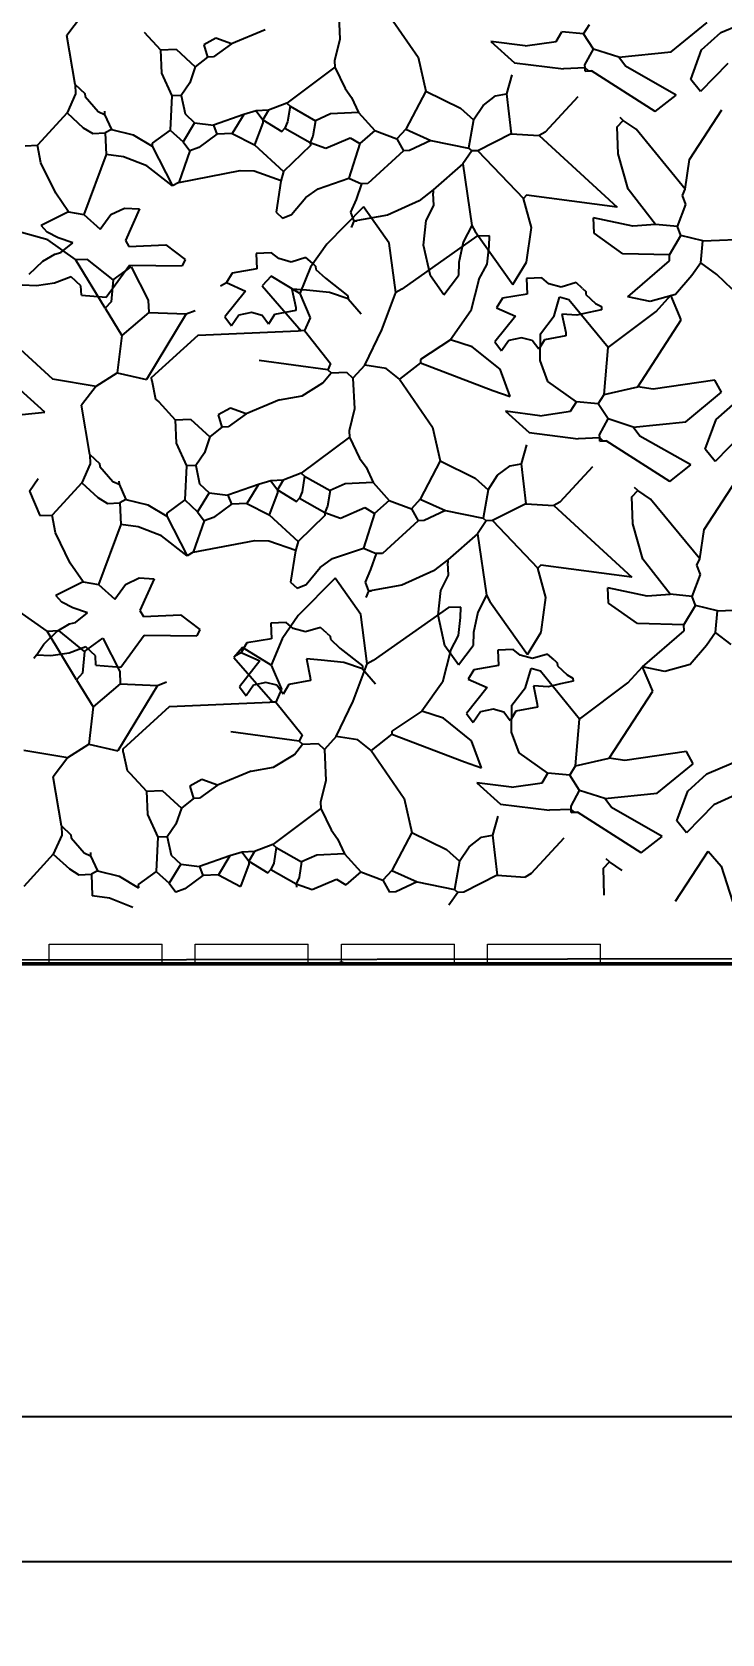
# Model space of a CAD drawing. Header units: inches. Extents: x 745 to 1928, y 308 to 2639.
# Drawn here: x 1753.1 to 1824.2, y 2285.3 to 2450.3 of the extents above; entities that cross this region are included whole.
import ezdxf

# ---------------------------------------------------------------- set-up
doc = ezdxf.new("R2010")
doc.units = ezdxf.units.IN
doc.header["$MEASUREMENT"] = 0
for name, color, linetype, lineweight in [('A-FURN', 8, 'Continuous', 20), ('A-WALL-FULL', 7, 'Continuous', 50), ('G-ANNO-DIM', 90, 'Continuous', 18), ('G-HEDGE', 96, 'Continuous', 25)]:
    doc.layers.add(name, color=color, linetype=linetype, lineweight=lineweight)
doc.styles.add('ARIAL', font='arial.ttf')
doc.dimstyles.new('TICK_36', dxfattribs={"dimtxt": 10, "dimasz": 3.6, "dimexe": 1.8, "dimexo": 1.2, "dimgap": 1.8, "dimtad": 0, "dimdec": 0, "dimzin": 0, "dimdsep": 46, "dimtxsty": 'ARIAL', "dimblk": 'OBLIQUE', "dimcen": 1.8, "dimdle": 1.8, "dimclrd": 256, "dimclrt": 256, "dimadec": 0, "dimazin": 0, "dimtfac": 1, "dimtdec": 0, "dimtmove": 1, "dimatfit": 3, "dimldrblk": 'OPEN90', "dimfxl": 1, "dimtfill": 1, "dimtolj": 1, "dimtzin": 0, "dimarcsym": 0})

# ---------------------------------------------------------------- blocks, each defined once
blk = doc.blocks.new('_Oblique')
at = {"color": 0, "linetype": 'ByBlock', "lineweight": -2}
blk.add_line((-0.5, -0.5), (0.5, 0.5), dxfattribs=at)
blk = doc.blocks.new('*D12')
at = {"layer": 'Defpoints', "color": 0, "transparency": 16777216}
for p in [(1544.01, 2354.3), (1839.01, 2354.3), (1544.01, 2307.63)]:
    blk.add_point(p, dxfattribs=at)
at = {"layer": 'G-ANNO-DIM', "color": 0, "lineweight": -2, "transparency": 16777216}
for p, q in [((1544.01, 2353.1), (1544.01, 2305.83)), ((1839.01, 2353.1), (1839.01, 2305.83))]:
    blk.add_line(p, q, dxfattribs=at)
at = {"layer": 'G-ANNO-DIM', "lineweight": -2, "transparency": 16777216}
for p, q in [((1542.21, 2307.63), (1678.54, 2307.63)), ((1840.81, 2307.63), (1704.48, 2307.63))]:
    blk.add_line(p, q, dxfattribs=at)
at = {"layer": 'G-ANNO-DIM', "lineweight": -2, "transparency": 16777216, "xscale": 3.6, "yscale": 3.6, "zscale": 3.6, "rotation": 180}
blk.add_blockref('_Oblique', (1544.01, 2307.63), dxfattribs=at)
at = {"layer": 'G-ANNO-DIM', "lineweight": -2, "transparency": 16777216, "xscale": 3.6, "yscale": 3.6, "zscale": 3.6}
blk.add_blockref('_Oblique', (1839.01, 2307.63), dxfattribs=at)
at = {"layer": 'G-ANNO-DIM', "transparency": 16777216, "insert": (1691.51, 2307.63), "char_height": 10, "attachment_point": 5, "style": 'ARIAL', "bg_fill": 3, "box_fill_scale": 1.25, "bg_fill_color": 256, "bg_fill_true_color": 13158600, "bg_fill_transparency": 0}
blk.add_mtext('\\A1;295', dxfattribs=at)
blk = doc.blocks.new('_Open90')
at = {"color": 0, "linetype": 'ByBlock', "lineweight": -2}
for p, q in [((-0.5, 0.5), (0, 0)), ((0, 0), (-1, 0)), ((0, 0), (-0.5, -0.5))]:
    blk.add_line(p, q, dxfattribs=at)
blk = doc.blocks.new('*D13')
at = {"layer": 'Defpoints', "color": 0, "transparency": 16777216}
for p in [(939.01, 2354.3), (1839.01, 2354.3), (939.01, 2292.69)]:
    blk.add_point(p, dxfattribs=at)
at = {"layer": 'G-ANNO-DIM', "color": 0, "lineweight": -2, "transparency": 16777216}
for p, q in [((939.01, 2353.1), (939.01, 2290.89)), ((1839.01, 2353.1), (1839.01, 2290.89))]:
    blk.add_line(p, q, dxfattribs=at)
at = {"layer": 'G-ANNO-DIM', "lineweight": -2, "transparency": 16777216}
for p, q in [((937.21, 2292.69), (1376.18, 2292.69)), ((1840.81, 2292.69), (1401.84, 2292.69))]:
    blk.add_line(p, q, dxfattribs=at)
at = {"layer": 'G-ANNO-DIM', "lineweight": -2, "transparency": 16777216, "xscale": 3.6, "yscale": 3.6, "zscale": 3.6, "rotation": 180}
blk.add_blockref('_Oblique', (939.01, 2292.69), dxfattribs=at)
at = {"layer": 'G-ANNO-DIM', "lineweight": -2, "transparency": 16777216, "xscale": 3.6, "yscale": 3.6, "zscale": 3.6}
blk.add_blockref('_Oblique', (1839.01, 2292.69), dxfattribs=at)
at = {"layer": 'G-ANNO-DIM', "transparency": 16777216, "insert": (1389.01, 2292.69), "char_height": 10, "attachment_point": 5, "style": 'ARIAL', "bg_fill": 3, "box_fill_scale": 1.25, "bg_fill_color": 256, "bg_fill_true_color": 13158600, "bg_fill_transparency": 0}
blk.add_mtext('\\A1;900', dxfattribs=at)
blk = doc.blocks.new('*D37')
at = {"layer": 'Defpoints', "color": 0, "transparency": 16777216}
for p in [(1920.19, 2609.03), (1543.52, 2608.3), (1544.01, 2354.3)]:
    blk.add_point(p, dxfattribs=at)
at = {"layer": 'G-ANNO-DIM', "lineweight": -2, "transparency": 16777216}
for p, q in [((1920.19, 2610.83), (1920.41, 2498.85)), ((1920.69, 2353.23), (1920.46, 2473.03))]:
    blk.add_line(p, q, dxfattribs=at)
at = {"layer": 'G-ANNO-DIM', "color": 0, "lineweight": -2, "transparency": 16777216}
for p, q in [((1544.72, 2608.3), (1921.99, 2609.03)), ((1545.21, 2354.3), (1922.48, 2355.03))]:
    blk.add_line(p, q, dxfattribs=at)
at = {"layer": 'G-ANNO-DIM', "lineweight": -2, "transparency": 16777216, "xscale": 3.6, "yscale": 3.6, "zscale": 3.6}
for p, rotation in [((1920.19, 2609.03), 90.11050432522009), ((1920.68, 2355.03), 270.1105043252201)]:
    blk.add_blockref('_Oblique', p, dxfattribs=dict(at, rotation=rotation))
at = {"layer": 'G-ANNO-DIM', "transparency": 16777216, "insert": (1920.43, 2485.94), "char_height": 10, "attachment_point": 5, "rotation": 270.1105, "style": 'ARIAL', "bg_fill": 3, "box_fill_scale": 1.25, "bg_fill_color": 256, "bg_fill_true_color": 13158600, "bg_fill_transparency": 0}
blk.add_mtext('\\A1;254', dxfattribs=at)

msp = doc.modelspace()

# ---------------------------------------------------------------- linework, layer by layer
at = {"layer": 'A-FURN'}
for p, q in [((1754.83, 2354.3), (1754.83, 2356.3)), ((1754.83, 2356.3), (1766.47, 2356.3)), ((1766.47, 2354.3), (1766.47, 2356.3)), ((1769.89, 2354.3), (1769.89, 2356.3)), ((1769.89, 2356.3), (1781.53, 2356.3)), ((1781.53, 2354.3), (1781.53, 2356.3)), ((1784.95, 2354.3), (1784.95, 2356.3)), ((1784.95, 2356.3), (1796.59, 2356.3)), ((1796.59, 2354.3), (1796.59, 2356.3)), ((1800.01, 2354.3), (1800.01, 2356.3)), ((1800.01, 2356.3), (1811.64, 2356.3)), ((1811.64, 2354.3), (1811.64, 2356.3)), ((1754.83, 2354.3), (1766.47, 2354.3)), ((1769.89, 2354.3), (1781.53, 2354.3)), ((1784.95, 2354.3), (1796.59, 2354.3)), ((1800.01, 2354.3), (1811.64, 2354.3))]:
    msp.add_line(p, q, dxfattribs=at)
at = {"layer": 'A-WALL-FULL'}
msp.add_line((1899.01, 2354.3), (879.01, 2354.3), dxfattribs=at)
at = {"layer": 'G-HEDGE'}
for p, q in [((1784.64, 2452.74), (1784.78, 2449.55)), ((1789.43, 2452.63), (1792.84, 2447.67)), ((1758.18, 2451.9), (1756.67, 2449.92)), ((1777.08, 2450.49), (1773.63, 2449.07)), ((1809.9, 2450.07), (1810.5, 2451.06)), ((1818.92, 2448.23), (1822.62, 2451.27)), ((1824.03, 2450.23), (1827.67, 2451.75)), ((1757.53, 2444.85), (1756.67, 2449.92)), ((1764.64, 2450.27), (1766.31, 2448.43)), ((1772.01, 2449.63), (1770.76, 2448.94)), ((1770.76, 2448.94), (1771.14, 2447.68)), ((1773.63, 2449.07), (1771.77, 2447.71)), ((1773.63, 2449.07), (1772.01, 2449.63)), ((1784.78, 2449.55), (1784.24, 2447.29)), ((1803.89, 2448.85), (1800.34, 2449.31)), ((1800.34, 2449.31), (1802.78, 2447.11)), ((1803.89, 2448.85), (1807.06, 2449.31)), ((1807.06, 2449.31), (1807.66, 2450.29)), ((1809.9, 2450.07), (1807.66, 2450.29)), ((1810.93, 2448.52), (1809.9, 2450.07)), ((1822.06, 2448.45), (1824.03, 2450.23)), ((1766.31, 2448.43), (1767.91, 2448.5)), ((1766.31, 2448.43), (1766.41, 2446.03)), ((1767.91, 2448.5), (1769.9, 2446.67)), ((1771.14, 2447.68), (1769.9, 2446.67)), ((1771.77, 2447.71), (1771.14, 2447.68)), ((1784.24, 2447.29), (1784.27, 2446.66)), ((1792.84, 2447.67), (1793.63, 2444.19)), ((1802.78, 2447.11), (1807.83, 2446.47)), ((1810.04, 2446.89), (1810.93, 2448.52)), ((1813.52, 2447.68), (1810.93, 2448.52)), ((1813.52, 2447.68), (1818.92, 2448.23)), ((1814.2, 2446.75), (1813.52, 2447.68)), ((1820.93, 2445.39), (1822.06, 2448.45)), ((1766.41, 2446.03), (1767.48, 2443.69)), ((1769.9, 2446.67), (1769.33, 2445.05)), ((1784.27, 2446.66), (1779.32, 2442.93)), ((1784.27, 2446.66), (1785.32, 2444.47)), ((1802.5, 2445.86), (1801.94, 2443.92)), ((1810.06, 2446.57), (1807.83, 2446.47)), ((1810.06, 2446.57), (1810.04, 2446.89)), ((1810.07, 2446.25), (1810.06, 2446.57)), ((1810.39, 2446.26), (1810.06, 2446.57)), ((1810.07, 2446.25), (1810.39, 2446.26)), ((1810.39, 2446.26), (1810.71, 2446.28)), ((1817.27, 2442.09), (1810.71, 2446.28)), ((1819.43, 2443.78), (1814.2, 2446.75)), ((1824.76, 2447.03), (1821.94, 2444.16)), ((1757.57, 2443.9), (1756.7, 2441.94)), ((1757.53, 2444.85), (1758.53, 2443.94)), ((1757.53, 2444.85), (1757.57, 2443.9)), ((1758.53, 2443.94), (1758.54, 2443.62)), ((1769.33, 2445.05), (1768.43, 2443.73)), ((1785.32, 2444.47), (1786, 2443.54)), ((1793.63, 2444.19), (1791.57, 2440.27)), ((1793.63, 2444.19), (1797.22, 2442.43)), ((1800.82, 2443.7), (1801.94, 2443.92)), ((1801.94, 2443.92), (1802.44, 2439.79)), ((1817.27, 2442.09), (1819.43, 2443.78)), ((1821.94, 2444.16), (1820.93, 2445.39)), ((1758.54, 2443.62), (1759.89, 2442.08)), ((1760.53, 2442.11), (1760.54, 2441.79)), ((1767.48, 2443.69), (1767.31, 2440.17)), ((1768.43, 2443.73), (1767.48, 2443.69)), ((1768.43, 2443.73), (1768.84, 2441.84)), ((1776.16, 2442.15), (1774.9, 2441.78)), ((1777.44, 2442.21), (1776.16, 2442.15)), ((1776.16, 2442.15), (1776.84, 2441.23)), ((1777.44, 2442.21), (1776.84, 2441.23)), ((1779.32, 2442.93), (1777.44, 2442.21)), ((1779.32, 2442.93), (1779.66, 2442.63)), ((1779.66, 2442.63), (1779.41, 2441.02)), ((1779.66, 2442.63), (1782.27, 2441.14)), ((1786, 2443.54), (1786.71, 2441.98)), ((1797.22, 2442.43), (1798.55, 2441.22)), ((1798.55, 2441.22), (1799.54, 2442.72)), ((1799.54, 2442.72), (1800.82, 2443.7)), ((1809.3, 2443.6), (1805.95, 2439.94)), ((1820.81, 2437.13), (1824.15, 2442.25)), ((1756.7, 2441.94), (1753.65, 2438.62)), ((1756.7, 2441.94), (1758.36, 2440.42)), ((1759.89, 2442.08), (1760.54, 2441.79)), ((1760.54, 2441.79), (1761.25, 2440.23)), ((1769.83, 2440.92), (1768.64, 2438.95)), ((1768.84, 2441.84), (1769.83, 2440.92)), ((1769.83, 2440.92), (1771.76, 2440.69)), ((1774.9, 2441.78), (1771.76, 2440.69)), ((1771.76, 2440.69), (1772.12, 2439.74)), ((1774.9, 2441.78), (1773.71, 2439.81)), ((1776.86, 2440.91), (1776, 2438.64)), ((1776.84, 2441.23), (1776.86, 2440.91)), ((1776.84, 2441.23), (1778.81, 2440.04)), ((1779.41, 2441.02), (1779.12, 2440.37)), ((1782.27, 2441.14), (1782.02, 2439.54)), ((1783.84, 2441.85), (1782.27, 2441.14)), ((1786.71, 2441.98), (1783.84, 2441.85)), ((1786.71, 2441.98), (1788.38, 2440.13)), ((1798.55, 2441.22), (1798.04, 2438.32)), ((1813.37, 2440.5), (1813.98, 2441.17)), ((1813.46, 2437.73), (1813.37, 2440.5)), ((1813.98, 2441.17), (1813.65, 2441.47)), ((1815.3, 2440.27), (1813.98, 2441.17)), ((1758.36, 2440.42), (1759.35, 2439.82)), ((1759.35, 2439.82), (1760.62, 2439.88)), ((1761.25, 2440.23), (1760.62, 2439.88)), ((1760.62, 2439.88), (1760.72, 2437.65)), ((1761.25, 2440.23), (1763.5, 2439.69)), ((1763.5, 2439.69), (1765.47, 2438.5)), ((1767.31, 2440.17), (1765.46, 2438.81)), ((1765.46, 2438.81), (1765.47, 2438.5)), ((1767.31, 2440.17), (1768.64, 2438.95)), ((1768.64, 2438.95), (1769.32, 2438.03)), ((1772.12, 2439.74), (1770.26, 2438.39)), ((1773.71, 2439.81), (1772.12, 2439.74)), ((1773.71, 2439.81), (1776, 2438.64)), ((1778.81, 2440.04), (1779.12, 2440.37)), ((1779.12, 2440.37), (1781.73, 2438.89)), ((1782.02, 2439.54), (1781.73, 2438.89)), ((1781.73, 2438.89), (1781.75, 2438.57)), ((1781.73, 2438.89), (1783.35, 2438.32)), ((1783.35, 2438.32), (1785.86, 2439.39)), ((1785.86, 2439.39), (1786.85, 2438.79)), ((1788.38, 2440.13), (1786.85, 2438.79)), ((1788.38, 2440.13), (1790.65, 2439.27)), ((1791.57, 2440.27), (1790.65, 2439.27)), ((1790.65, 2439.27), (1791.35, 2438.03)), ((1791.57, 2440.27), (1794.17, 2439.11)), ((1794.17, 2439.11), (1791.98, 2438.06)), ((1794.17, 2439.11), (1798.04, 2438.32)), ((1802.44, 2439.79), (1799.01, 2438.04)), ((1802.44, 2439.79), (1805.32, 2439.6)), ((1805.95, 2439.94), (1805.32, 2439.6)), ((1805.32, 2439.6), (1813.35, 2432.24)), ((1820.36, 2434.1), (1815.3, 2440.27)), ((1752.38, 2438.56), (1753.65, 2438.62)), ((1753.98, 2436.8), (1753.65, 2438.62)), ((1760.72, 2437.65), (1758.43, 2431.49)), ((1762.51, 2437.42), (1760.72, 2437.65)), ((1764.9, 2436.48), (1762.51, 2437.42)), ((1765.47, 2438.5), (1767.56, 2434.44)), ((1769.32, 2438.03), (1768.19, 2434.78)), ((1770.26, 2438.39), (1769.32, 2438.03)), ((1776, 2438.64), (1778.99, 2435.89)), ((1781.75, 2438.57), (1778.99, 2435.89)), ((1786.85, 2438.79), (1785.72, 2435.23)), ((1791.35, 2438.03), (1787.66, 2434.68)), ((1791.98, 2438.06), (1791.35, 2438.03)), ((1798.37, 2438.02), (1797.47, 2436.7)), ((1798.04, 2438.32), (1798.37, 2438.02)), ((1799.01, 2438.04), (1798.37, 2438.02)), ((1799.01, 2438.04), (1803.69, 2433.14)), ((1814.5, 2434.09), (1813.46, 2437.73)), ((1755.52, 2433.67), (1753.98, 2436.8)), ((1767.56, 2434.44), (1764.9, 2436.48)), ((1768.19, 2434.78), (1774.52, 2436.02)), ((1774.52, 2436.02), (1775.97, 2435.96)), ((1775.97, 2435.96), (1778.74, 2434.99)), ((1778.99, 2435.89), (1778.71, 2434.92)), ((1797.47, 2436.7), (1794.4, 2434.01)), ((1797.47, 2436.7), (1798.39, 2430.36)), ((1820.36, 2434.1), (1820.81, 2437.13)), ((1768.19, 2434.78), (1767.56, 2434.44)), ((1778.71, 2434.92), (1778.22, 2431.71)), ((1781.27, 2433.22), (1782.54, 2434.13)), ((1782.54, 2434.13), (1785.72, 2435.23)), ((1785.72, 2435.23), (1787.03, 2434.65)), ((1787.03, 2434.65), (1786.46, 2433.03)), ((1787.66, 2434.68), (1787.03, 2434.65)), ((1794.4, 2434.01), (1792.95, 2432.87)), ((1794.4, 2434.01), (1794.41, 2433.69)), ((1817.32, 2430.46), (1814.5, 2434.09)), ((1820.07, 2433.45), (1820.36, 2434.1)), ((1756.83, 2431.74), (1755.52, 2433.67)), ((1779.82, 2431.46), (1781.27, 2433.22)), ((1787.23, 2432.27), (1783.44, 2428.42)), ((1786.46, 2433.03), (1785.88, 2431.73)), ((1789.88, 2428.54), (1787.23, 2432.27)), ((1792.95, 2432.87), (1789.69, 2431.42)), ((1793.69, 2430.85), (1794.47, 2432.42)), ((1794.47, 2432.42), (1794.41, 2433.69)), ((1804, 2433.47), (1803.69, 2433.14)), ((1804.52, 2430.12), (1803.69, 2433.14)), ((1813.35, 2432.24), (1804, 2433.47)), ((1819.57, 2430.24), (1820.43, 2432.51)), ((1820.43, 2432.51), (1820.07, 2433.45)), ((1756.83, 2431.74), (1754.02, 2430.34)), ((1756.83, 2431.74), (1758.43, 2431.49)), ((1758.43, 2431.49), (1760.1, 2429.96)), ((1760.1, 2429.96), (1761.19, 2431.46)), ((1761.19, 2431.46), (1762.62, 2432.14)), ((1762.62, 2432.14), (1764.16, 2432.05)), ((1764.16, 2432.05), (1762.7, 2428.8)), ((1778.22, 2431.71), (1778.88, 2431.1)), ((1778.88, 2431.1), (1779.82, 2431.46)), ((1785.88, 2431.73), (1786.24, 2430.78)), ((1786.24, 2430.78), (1785.95, 2430.13)), ((1789.69, 2431.42), (1786.24, 2430.78)), ((1786.55, 2430.8), (1786.24, 2430.78)), ((1793.42, 2428.32), (1793.69, 2430.85)), ((1810.98, 2429.55), (1810.91, 2431.14)), ((1814.96, 2430.27), (1810.91, 2431.14)), ((1754.69, 2428.85), (1750.53, 2430.05)), ((1754.64, 2429.64), (1754.02, 2430.34)), ((1755.78, 2429.08), (1754.64, 2429.64)), ((1757.29, 2428.56), (1755.78, 2429.08)), ((1798.91, 2429.24), (1791.17, 2423.79)), ((1798.39, 2430.36), (1797.5, 2428.61)), ((1798.39, 2430.36), (1798.73, 2429.73)), ((1798.73, 2429.73), (1802.62, 2424.27)), ((1800.19, 2429.29), (1798.91, 2429.24)), ((1800.16, 2428.22), (1800.19, 2429.29)), ((1804.02, 2426.56), (1804.52, 2430.12)), ((1813.94, 2427.44), (1810.98, 2429.55)), ((1817.32, 2430.46), (1814.96, 2430.27)), ((1819.57, 2430.24), (1817.32, 2430.46)), ((1818.74, 2427.33), (1819.93, 2429.3)), ((1819.93, 2429.3), (1819.57, 2430.24)), ((1822.19, 2428.76), (1819.93, 2429.3)), ((1822.19, 2428.76), (1827.28, 2428.98)), ((1754.18, 2426.67), (1755.44, 2427.4)), ((1757.56, 2426.83), (1754.69, 2428.85)), ((1755.44, 2427.4), (1756.05, 2427.55)), ((1756.05, 2427.55), (1757.29, 2428.56)), ((1762.7, 2428.8), (1763.05, 2428.18)), ((1763.05, 2428.18), (1766.87, 2428.34)), ((1766.87, 2428.34), (1768.85, 2426.83)), ((1777.76, 2427.54), (1776.17, 2427.47)), ((1776.17, 2427.47), (1776.24, 2425.88)), ((1778.49, 2426.93), (1777.76, 2427.54)), ((1783.44, 2428.42), (1781.78, 2426.04)), ((1790.55, 2423.44), (1789.88, 2428.54)), ((1794.11, 2425.15), (1793.42, 2428.32)), ((1797.5, 2428.61), (1797.04, 2426.54)), ((1799.95, 2426.37), (1800.16, 2428.22)), ((1818.74, 2427.33), (1813.94, 2427.44)), ((1818.76, 2426.69), (1818.74, 2427.33)), ((1821.97, 2426.51), (1822.19, 2428.76)), ((1752.78, 2425.32), (1754.18, 2426.67)), ((1758.8, 2426.85), (1757.52, 2426.79)), ((1760.61, 2421.82), (1757.56, 2426.83)), ((1761.44, 2424.73), (1758.8, 2426.85)), ((1760.72, 2422.97), (1763.13, 2426.26)), ((1761.44, 2424.73), (1763.3, 2426.09)), ((1763.13, 2426.26), (1768.56, 2426.18)), ((1763.3, 2426.09), (1765.04, 2422.65)), ((1768.85, 2426.83), (1768.56, 2426.18)), ((1776.24, 2425.88), (1773.7, 2425.45)), ((1779.76, 2426.58), (1778.49, 2426.93)), ((1781.29, 2427.06), (1779.76, 2426.58)), ((1781.78, 2426.04), (1780.66, 2423.33)), ((1781.96, 2426.45), (1781.29, 2427.06)), ((1781.96, 2426.45), (1782.29, 2426.14)), ((1782.29, 2426.14), (1782.3, 2425.82)), ((1782.3, 2425.82), (1783.3, 2424.91)), ((1797.04, 2426.54), (1797.01, 2425.19)), ((1799.11, 2424.78), (1799.95, 2426.37)), ((1802.62, 2424.27), (1804.02, 2426.56)), ((1814.46, 2422.99), (1818.76, 2426.69)), ((1821.97, 2426.51), (1821.06, 2425.2)), ((1823.61, 2425.31), (1821.97, 2426.51)), ((1753.53, 2424.13), (1752.05, 2424.18)), ((1755.4, 2424.39), (1753.53, 2424.13)), ((1757.12, 2425.04), (1755.4, 2424.39)), ((1758.12, 2424.13), (1757.12, 2425.04)), ((1758.16, 2423.17), (1758.12, 2424.13)), ((1761.44, 2424.73), (1761.22, 2422.49)), ((1772.48, 2424.12), (1773.11, 2424.46)), ((1773.7, 2425.45), (1773.11, 2424.46)), ((1773.11, 2424.46), (1775.06, 2423.59)), ((1777.71, 2425.12), (1776.79, 2424.12)), ((1776.79, 2424.12), (1780.82, 2419.51)), ((1780.66, 2423.33), (1777.71, 2425.12)), ((1783.3, 2424.91), (1785.61, 2423.09)), ((1795.5, 2423.21), (1794.11, 2425.15)), ((1795.5, 2423.21), (1797.01, 2425.19)), ((1799.11, 2424.78), (1798.29, 2421.55)), ((1805.59, 2424.94), (1804, 2424.87)), ((1804, 2424.87), (1804.07, 2423.28)), ((1806.32, 2424.33), (1805.59, 2424.94)), ((1807.59, 2423.99), (1806.32, 2424.33)), ((1809.12, 2424.46), (1807.59, 2423.99)), ((1809.79, 2423.85), (1809.12, 2424.46)), ((1821.06, 2425.2), (1819.37, 2423.24)), ((1825.21, 2423.8), (1823.61, 2425.31)), ((1758.16, 2423.17), (1760.72, 2422.97)), ((1761.22, 2422.49), (1760.61, 2421.82)), ((1765.04, 2422.65), (1765.1, 2421.38)), ((1775.06, 2423.59), (1772.94, 2420.95)), ((1779.84, 2423.8), (1780.24, 2421.9)), ((1781.36, 2423.68), (1779.84, 2423.8)), ((1780.66, 2423.33), (1781.72, 2420.83)), ((1783.71, 2423.44), (1781.36, 2423.68)), ((1785.63, 2422.78), (1783.71, 2423.44)), ((1785.61, 2423.09), (1785.63, 2422.78)), ((1785.63, 2422.78), (1786.97, 2421.24)), ((1789.1, 2419.6), (1790.55, 2423.44)), ((1791.17, 2423.79), (1790.55, 2423.44)), ((1801.53, 2422.85), (1800.94, 2421.87)), ((1804.07, 2423.28), (1801.53, 2422.85)), ((1806.86, 2421.03), (1807.41, 2422.97)), ((1808.38, 2422.69), (1807.41, 2422.97)), ((1812.43, 2417.76), (1808.38, 2422.69)), ((1809.79, 2423.85), (1810.12, 2423.54)), ((1810.12, 2423.54), (1810.13, 2423.23)), ((1810.13, 2423.23), (1811.13, 2422.31)), ((1811.13, 2422.31), (1811.73, 2421.99)), ((1816.76, 2422.51), (1814.46, 2422.99)), ((1819.37, 2423.24), (1816.76, 2422.51)), ((1817.37, 2421.48), (1818.9, 2423.15)), ((1819.96, 2420.64), (1818.9, 2423.15)), ((1760.61, 2421.82), (1762.33, 2419.02)), ((1765.1, 2421.38), (1762.33, 2419.02)), ((1768.94, 2421.23), (1764.86, 2414.49)), ((1765.1, 2421.38), (1768.94, 2421.23)), ((1768.94, 2421.23), (1769.88, 2421.59)), ((1772.94, 2420.95), (1773.62, 2420.02)), ((1774.38, 2421.09), (1773.62, 2420.02)), ((1775.68, 2421.38), (1774.38, 2421.09)), ((1776.78, 2421.08), (1775.68, 2421.38)), ((1777.44, 2420.18), (1776.78, 2421.08)), ((1778.04, 2421.17), (1777.44, 2420.18)), ((1780.25, 2421.58), (1778.04, 2421.17)), ((1780.24, 2421.9), (1780.25, 2421.58)), ((1781.72, 2420.83), (1781.14, 2419.52)), ((1798.29, 2421.55), (1796.19, 2418.58)), ((1802.89, 2420.99), (1800.77, 2418.35)), ((1800.94, 2421.87), (1802.89, 2420.99)), ((1805.45, 2419.2), (1806.86, 2421.03)), ((1807.67, 2421.2), (1808.07, 2419.31)), ((1809.19, 2421.09), (1807.67, 2421.2)), ((1810.45, 2421.39), (1809.19, 2421.09)), ((1811.75, 2421.67), (1810.45, 2421.39)), ((1811.73, 2421.99), (1811.75, 2421.67)), ((1812.43, 2417.76), (1817.37, 2421.48)), ((1762.33, 2419.02), (1761.86, 2415.17)), ((1765.39, 2414.69), (1770.18, 2419.05)), ((1770.18, 2419.05), (1780.5, 2419.5)), ((1780.82, 2419.51), (1780.5, 2419.5)), ((1781.14, 2419.52), (1780.82, 2419.51)), ((1781.14, 2419.52), (1783.84, 2416.13)), ((1787.36, 2415.96), (1789.1, 2419.6)), ((1805.42, 2416.43), (1805.45, 2419.2)), ((1808.07, 2419.31), (1808.08, 2418.99)), ((1815.48, 2413.74), (1819.96, 2420.64)), ((1751.86, 2417.61), (1755.18, 2414.56)), ((1796.19, 2418.58), (1793.08, 2416.53)), ((1798.41, 2417.86), (1796.19, 2418.58)), ((1801.3, 2415.53), (1798.41, 2417.86)), ((1800.77, 2418.35), (1801.45, 2417.42)), ((1802.21, 2418.5), (1801.45, 2417.42)), ((1803.51, 2418.78), (1802.21, 2418.5)), ((1804.61, 2418.49), (1803.51, 2418.78)), ((1805.27, 2417.59), (1804.61, 2418.49)), ((1805.87, 2418.57), (1805.27, 2417.59)), ((1808.08, 2418.99), (1805.87, 2418.57)), ((1812, 2412.95), (1812.43, 2417.76)), ((1783.55, 2415.48), (1776.49, 2416.45)), ((1783.84, 2416.13), (1783.55, 2415.48)), ((1787.36, 2415.96), (1786.14, 2414.63)), ((1789.57, 2415.63), (1787.36, 2415.96)), ((1793.1, 2416.21), (1790.94, 2414.52)), ((1793.08, 2416.53), (1793.1, 2416.21)), ((1793.1, 2416.21), (1800.56, 2413.35)), ((1806.2, 2414.29), (1805.42, 2416.43)), ((1754.41, 2411.1), (1750.42, 2414.73)), ((1755.18, 2414.56), (1759.68, 2413.8)), ((1759.68, 2413.8), (1761.86, 2415.17)), ((1761.86, 2415.17), (1764.86, 2414.49)), ((1765.41, 2414.37), (1765.39, 2414.69)), ((1765.41, 2414.37), (1765.81, 2412.47)), ((1780.9, 2412.8), (1783.04, 2414.12)), ((1783.04, 2414.12), (1783.88, 2415.17)), ((1783.55, 2415.48), (1783.88, 2415.17)), ((1783.88, 2415.17), (1785.48, 2415.24)), ((1785.48, 2415.24), (1786.14, 2414.63)), ((1786.14, 2414.63), (1786.28, 2411.45)), ((1790.94, 2414.52), (1789.57, 2415.63)), ((1790.94, 2414.52), (1794.34, 2409.56)), ((1802.32, 2412.73), (1801.3, 2415.53)), ((1809.16, 2412.19), (1806.2, 2414.29)), ((1823.43, 2414.41), (1817.08, 2413.49)), ((1824.12, 2413.16), (1823.43, 2414.41)), ((1759.68, 2413.8), (1758.17, 2411.82)), ((1765.81, 2412.47), (1766.14, 2412.17)), ((1778.58, 2412.39), (1780.9, 2412.8)), ((1800.56, 2413.35), (1802.32, 2412.73)), ((1811.4, 2411.97), (1812, 2412.95)), ((1812, 2412.95), (1815.48, 2413.74)), ((1817.08, 2413.49), (1815.48, 2413.74)), ((1820.42, 2410.13), (1824.12, 2413.16)), ((1747.04, 2410.37), (1754.41, 2411.1)), ((1759.03, 2406.75), (1758.17, 2411.82)), ((1766.14, 2412.17), (1767.82, 2410.32)), ((1773.51, 2411.53), (1772.26, 2410.84)), ((1772.26, 2410.84), (1772.64, 2409.58)), ((1775.13, 2410.96), (1773.27, 2409.6)), ((1775.13, 2410.96), (1773.51, 2411.53)), ((1778.58, 2412.39), (1775.13, 2410.96)), ((1786.28, 2411.45), (1785.74, 2409.19)), ((1805.39, 2410.75), (1801.84, 2411.21)), ((1801.84, 2411.21), (1804.28, 2409.01)), ((1805.39, 2410.75), (1808.56, 2411.21)), ((1808.56, 2411.21), (1809.16, 2412.19)), ((1811.4, 2411.97), (1809.16, 2412.19)), ((1812.43, 2410.42), (1811.4, 2411.97)), ((1823.56, 2410.35), (1825.54, 2412.12)), ((1767.82, 2410.32), (1769.41, 2410.39)), ((1767.82, 2410.32), (1767.92, 2407.93)), ((1769.41, 2410.39), (1771.4, 2408.56)), ((1772.64, 2409.58), (1771.4, 2408.56)), ((1773.27, 2409.6), (1772.64, 2409.58)), ((1785.74, 2409.19), (1785.77, 2408.55)), ((1794.34, 2409.56), (1795.13, 2406.09)), ((1811.54, 2408.78), (1812.43, 2410.42)), ((1815.02, 2409.57), (1812.43, 2410.42)), ((1815.02, 2409.57), (1820.42, 2410.13)), ((1815.7, 2408.64), (1815.02, 2409.57)), ((1822.43, 2407.29), (1823.56, 2410.35)), ((1767.92, 2407.93), (1768.98, 2405.59)), ((1771.4, 2408.56), (1770.84, 2406.94)), ((1785.77, 2408.55), (1780.82, 2404.83)), ((1785.77, 2408.55), (1786.82, 2406.36)), ((1804, 2407.75), (1803.45, 2405.81)), ((1804.28, 2409.01), (1809.33, 2408.37)), ((1811.56, 2408.46), (1809.33, 2408.37)), ((1811.56, 2408.46), (1811.54, 2408.78)), ((1811.57, 2408.14), (1811.56, 2408.46)), ((1811.89, 2408.16), (1811.56, 2408.46)), ((1811.57, 2408.14), (1811.89, 2408.16)), ((1811.89, 2408.16), (1812.21, 2408.17)), ((1818.77, 2403.99), (1812.21, 2408.17)), ((1820.94, 2405.68), (1815.7, 2408.64)), ((1826.26, 2408.93), (1823.44, 2406.05)), ((1759.03, 2406.75), (1760.03, 2405.83)), ((1759.03, 2406.75), (1759.08, 2405.79)), ((1760.03, 2405.83), (1760.05, 2405.52)), ((1770.84, 2406.94), (1769.94, 2405.63)), ((1786.82, 2406.36), (1787.5, 2405.44)), ((1795.13, 2406.09), (1793.07, 2402.17)), ((1795.13, 2406.09), (1798.72, 2404.33)), ((1802.32, 2405.59), (1803.45, 2405.81)), ((1803.45, 2405.81), (1803.94, 2401.68)), ((1823.44, 2406.05), (1822.43, 2407.29)), ((1752.82, 2402.97), (1753.72, 2404.28)), ((1759.08, 2405.79), (1758.2, 2403.84)), ((1760.05, 2405.52), (1761.39, 2403.98)), ((1768.98, 2405.59), (1768.82, 2402.07)), ((1769.94, 2405.63), (1768.98, 2405.59)), ((1769.94, 2405.63), (1770.34, 2403.73)), ((1780.82, 2404.83), (1778.94, 2404.11)), ((1780.82, 2404.83), (1781.16, 2404.52)), ((1781.16, 2404.52), (1780.91, 2402.91)), ((1781.16, 2404.52), (1783.78, 2403.04)), ((1787.5, 2405.44), (1788.21, 2403.87)), ((1798.72, 2404.33), (1800.05, 2403.11)), ((1800.05, 2403.11), (1801.04, 2404.61)), ((1801.04, 2404.61), (1802.32, 2405.59)), ((1810.8, 2405.49), (1807.45, 2401.84)), ((1818.77, 2403.99), (1820.94, 2405.68)), ((1752.82, 2402.97), (1753.88, 2400.46)), ((1758.2, 2403.84), (1755.16, 2400.51)), ((1758.2, 2403.84), (1759.87, 2402.32)), ((1761.39, 2403.98), (1762.04, 2403.69)), ((1762.03, 2404.01), (1762.04, 2403.69)), ((1762.04, 2403.69), (1762.75, 2402.12)), ((1771.34, 2402.82), (1770.14, 2400.85)), ((1770.34, 2403.73), (1771.34, 2402.82)), ((1771.34, 2402.82), (1773.26, 2402.58)), ((1776.41, 2403.68), (1773.26, 2402.58)), ((1773.26, 2402.58), (1773.62, 2401.64)), ((1776.41, 2403.68), (1775.21, 2401.71)), ((1777.67, 2404.05), (1776.41, 2403.68)), ((1778.36, 2402.8), (1777.5, 2400.53)), ((1778.94, 2404.11), (1777.67, 2404.05)), ((1777.67, 2404.05), (1778.35, 2403.12)), ((1778.94, 2404.11), (1778.35, 2403.12)), ((1778.35, 2403.12), (1778.36, 2402.8)), ((1778.35, 2403.12), (1780.31, 2401.93)), ((1780.91, 2402.91), (1780.62, 2402.26)), ((1783.78, 2403.04), (1783.53, 2401.43)), ((1785.34, 2403.75), (1783.78, 2403.04)), ((1788.21, 2403.87), (1785.34, 2403.75)), ((1788.21, 2403.87), (1789.88, 2402.03)), ((1800.05, 2403.11), (1799.54, 2400.21)), ((1814.88, 2402.4), (1815.49, 2403.06)), ((1815.49, 2403.06), (1815.15, 2403.37)), ((1816.8, 2402.16), (1815.49, 2403.06)), ((1822.31, 2399.02), (1825.65, 2404.14)), ((1759.87, 2402.32), (1760.85, 2401.72)), ((1760.85, 2401.72), (1762.12, 2401.78)), ((1762.75, 2402.12), (1762.12, 2401.78)), ((1762.12, 2401.78), (1762.22, 2399.55)), ((1762.75, 2402.12), (1765.01, 2401.58)), ((1765.01, 2401.58), (1766.97, 2400.39)), ((1768.82, 2402.07), (1766.96, 2400.71)), ((1768.82, 2402.07), (1770.14, 2400.85)), ((1770.14, 2400.85), (1770.82, 2399.92)), ((1773.62, 2401.64), (1771.77, 2400.28)), ((1775.21, 2401.71), (1773.62, 2401.64)), ((1775.21, 2401.71), (1777.5, 2400.53)), ((1780.31, 2401.93), (1780.62, 2402.26)), ((1780.62, 2402.26), (1783.24, 2400.78)), ((1783.53, 2401.43), (1783.24, 2400.78)), ((1784.86, 2400.21), (1787.36, 2401.28)), ((1787.36, 2401.28), (1788.35, 2400.68)), ((1789.88, 2402.03), (1788.35, 2400.68)), ((1789.88, 2402.03), (1792.16, 2401.17)), ((1793.07, 2402.17), (1792.16, 2401.17)), ((1792.16, 2401.17), (1792.85, 2399.92)), ((1793.07, 2402.17), (1795.68, 2401)), ((1795.68, 2401), (1793.49, 2399.95)), ((1795.68, 2401), (1799.54, 2400.21)), ((1803.94, 2401.68), (1800.51, 2399.94)), ((1803.94, 2401.68), (1806.83, 2401.49)), ((1807.45, 2401.84), (1806.83, 2401.49)), ((1806.83, 2401.49), (1814.85, 2394.13)), ((1814.96, 2399.62), (1814.88, 2402.4)), ((1821.86, 2396), (1816.8, 2402.16)), ((1753.88, 2400.46), (1755.16, 2400.51)), ((1755.48, 2398.7), (1755.16, 2400.51)), ((1762.22, 2399.55), (1759.94, 2393.38)), ((1764.01, 2399.31), (1762.22, 2399.55)), ((1766.4, 2398.37), (1764.01, 2399.31)), ((1766.96, 2400.71), (1766.97, 2400.39)), ((1766.97, 2400.39), (1769.07, 2396.33)), ((1770.82, 2399.92), (1769.69, 2396.68)), ((1771.77, 2400.28), (1770.82, 2399.92)), ((1777.5, 2400.53), (1780.49, 2397.79)), ((1783.25, 2400.46), (1780.49, 2397.79)), ((1783.24, 2400.78), (1783.25, 2400.46)), ((1783.24, 2400.78), (1784.86, 2400.21)), ((1788.35, 2400.68), (1787.23, 2397.12)), ((1792.85, 2399.92), (1789.17, 2396.57)), ((1793.49, 2399.95), (1792.85, 2399.92)), ((1799.87, 2399.91), (1798.97, 2398.59)), ((1799.54, 2400.21), (1799.87, 2399.91)), ((1800.51, 2399.94), (1799.87, 2399.91)), ((1800.51, 2399.94), (1805.19, 2395.03)), ((1816, 2395.98), (1814.96, 2399.62)), ((1757.02, 2395.57), (1755.48, 2398.7)), ((1769.07, 2396.33), (1766.4, 2398.37)), ((1769.69, 2396.68), (1776.02, 2397.91)), ((1776.02, 2397.91), (1777.47, 2397.85)), ((1777.47, 2397.85), (1780.24, 2396.89)), ((1780.49, 2397.79), (1780.22, 2396.82)), ((1798.97, 2398.59), (1795.9, 2395.91)), ((1798.97, 2398.59), (1799.89, 2392.25)), ((1821.86, 2396), (1822.31, 2399.02)), ((1769.69, 2396.68), (1769.07, 2396.33)), ((1780.22, 2396.82), (1779.72, 2393.6)), ((1782.77, 2395.11), (1784.04, 2396.03)), ((1784.04, 2396.03), (1787.23, 2397.12)), ((1787.23, 2397.12), (1788.53, 2396.54)), ((1788.53, 2396.54), (1787.96, 2394.92)), ((1789.17, 2396.57), (1788.53, 2396.54)), ((1795.9, 2395.91), (1794.45, 2394.77)), ((1795.9, 2395.91), (1795.91, 2395.59)), ((1818.83, 2392.36), (1816, 2395.98)), ((1821.57, 2395.35), (1821.86, 2396)), ((1758.33, 2393.63), (1757.02, 2395.57)), ((1781.32, 2393.36), (1782.77, 2395.11)), ((1787.96, 2394.92), (1787.38, 2393.62)), ((1794.45, 2394.77), (1791.19, 2393.31)), ((1795.2, 2392.74), (1795.97, 2394.31)), ((1795.97, 2394.31), (1795.91, 2395.59)), ((1805.5, 2395.37), (1805.19, 2395.03)), ((1806.02, 2392.02), (1805.19, 2395.03)), ((1814.85, 2394.13), (1805.5, 2395.37)), ((1821.07, 2392.13), (1821.93, 2394.41)), ((1821.93, 2394.41), (1821.57, 2395.35)), ((1758.33, 2393.63), (1755.52, 2392.23)), ((1758.33, 2393.63), (1759.94, 2393.38)), ((1759.94, 2393.38), (1761.6, 2391.86)), ((1761.6, 2391.86), (1762.69, 2393.36)), ((1762.69, 2393.36), (1764.12, 2394.04)), ((1764.12, 2394.04), (1765.66, 2393.95)), ((1765.66, 2393.95), (1764.2, 2390.69)), ((1779.72, 2393.6), (1780.38, 2393)), ((1780.38, 2393), (1781.32, 2393.36)), ((1784.29, 2394.01), (1780.5, 2390.16)), ((1786.95, 2390.28), (1784.29, 2394.01)), ((1787.38, 2393.62), (1787.74, 2392.68)), ((1787.74, 2392.68), (1787.45, 2392.03)), ((1791.19, 2393.31), (1787.74, 2392.68)), ((1788.06, 2392.69), (1787.74, 2392.68)), ((1794.92, 2390.22), (1795.2, 2392.74)), ((1812.48, 2391.44), (1812.41, 2393.03)), ((1816.46, 2392.16), (1812.41, 2393.03)), ((1756.14, 2391.54), (1755.52, 2392.23)), ((1757.28, 2390.97), (1756.14, 2391.54)), ((1758.79, 2390.46), (1757.28, 2390.97)), ((1795.97, 2390.98), (1788.23, 2385.53)), ((1797.25, 2391.03), (1795.97, 2390.98)), ((1797.22, 2389.97), (1797.25, 2391.03)), ((1799.89, 2392.25), (1799, 2390.51)), ((1799.89, 2392.25), (1800.23, 2391.63)), ((1800.23, 2391.63), (1804.12, 2386.16)), ((1805.53, 2388.45), (1806.02, 2392.02)), ((1815.45, 2389.33), (1812.48, 2391.44)), ((1818.83, 2392.35), (1816.46, 2392.16)), ((1821.07, 2392.13), (1818.83, 2392.36)), ((1820.24, 2389.22), (1821.43, 2391.19)), ((1821.43, 2391.19), (1821.07, 2392.13)), ((1823.69, 2390.65), (1821.43, 2391.19)), ((1754.63, 2388.57), (1751.75, 2390.59)), ((1755.68, 2388.57), (1756.94, 2389.3)), ((1756.94, 2389.3), (1757.55, 2389.45)), ((1757.55, 2389.45), (1758.79, 2390.46)), ((1764.2, 2390.69), (1764.55, 2390.07)), ((1764.55, 2390.07), (1768.37, 2390.24)), ((1768.37, 2390.24), (1770.35, 2388.73)), ((1779.26, 2389.44), (1777.67, 2389.37)), ((1777.67, 2389.37), (1777.74, 2387.77)), ((1780.5, 2390.16), (1778.85, 2387.78)), ((1779.99, 2388.82), (1779.26, 2389.44)), ((1787.61, 2385.19), (1786.95, 2390.28)), ((1795.61, 2387.05), (1794.92, 2390.22)), ((1797.01, 2388.11), (1797.22, 2389.97)), ((1799, 2390.51), (1798.55, 2388.43)), ((1820.24, 2389.22), (1815.45, 2389.33)), ((1823.47, 2388.41), (1823.69, 2390.65)), ((1823.69, 2390.65), (1828.79, 2390.87)), ((1754.28, 2387.22), (1755.68, 2388.57)), ((1755.86, 2388.59), (1754.58, 2388.53)), ((1757.67, 2383.56), (1754.63, 2388.57)), ((1758.5, 2386.47), (1755.86, 2388.59)), ((1758.5, 2386.47), (1760.36, 2387.83)), ((1760.36, 2387.83), (1762.11, 2384.39)), ((1762.22, 2384.86), (1764.63, 2388.16)), ((1764.63, 2388.16), (1770.06, 2388.08)), ((1770.35, 2388.73), (1770.06, 2388.08)), ((1777.74, 2387.77), (1775.2, 2387.34)), ((1778.85, 2387.78), (1777.72, 2385.07)), ((1781.26, 2388.48), (1779.99, 2388.82)), ((1782.79, 2388.95), (1781.26, 2388.48)), ((1783.46, 2388.34), (1782.79, 2388.95)), ((1783.46, 2388.34), (1783.79, 2388.04)), ((1783.79, 2388.04), (1783.81, 2387.72)), ((1783.81, 2387.72), (1784.8, 2386.8)), ((1796.17, 2386.52), (1797.01, 2388.11)), ((1798.55, 2388.43), (1798.52, 2387.08)), ((1804.12, 2386.16), (1805.53, 2388.45)), ((1815.96, 2384.89), (1820.27, 2388.59)), ((1820.27, 2388.59), (1820.24, 2389.22)), ((1823.47, 2388.41), (1822.57, 2387.09)), ((1825.11, 2387.2), (1823.47, 2388.41)), ((1753.55, 2386.08), (1753.25, 2385.75)), ((1753.55, 2386.08), (1754.28, 2387.22)), ((1755.03, 2386.02), (1753.55, 2386.08)), ((1756.9, 2386.29), (1755.03, 2386.02)), ((1758.62, 2386.94), (1756.9, 2386.29)), ((1758.5, 2386.47), (1758.28, 2384.23)), ((1759.62, 2386.03), (1758.62, 2386.94)), ((1759.66, 2385.07), (1759.62, 2386.03)), ((1774.77, 2386.86), (1773.85, 2385.86)), ((1773.98, 2386.01), (1774.61, 2386.36)), ((1775.2, 2387.34), (1774.61, 2386.36)), ((1774.61, 2386.36), (1776.56, 2385.49)), ((1777.72, 2385.07), (1774.77, 2386.86)), ((1784.8, 2386.8), (1787.12, 2384.99)), ((1796.17, 2386.52), (1795.35, 2383.29)), ((1797.01, 2385.1), (1795.61, 2387.05)), ((1797.01, 2385.1), (1798.52, 2387.08)), ((1802.65, 2386.68), (1801.06, 2386.61)), ((1801.06, 2386.61), (1801.13, 2385.02)), ((1803.38, 2386.07), (1802.65, 2386.68)), ((1804.65, 2385.73), (1803.38, 2386.07)), ((1806.19, 2386.2), (1804.65, 2385.73)), ((1806.85, 2385.59), (1806.19, 2386.2)), ((1822.57, 2387.09), (1820.87, 2385.14)), ((1759.66, 2385.07), (1762.22, 2384.86)), ((1762.11, 2384.39), (1762.16, 2383.12)), ((1773.85, 2385.86), (1777.89, 2381.25)), ((1776.56, 2385.49), (1774.44, 2382.84)), ((1777.72, 2385.07), (1778.79, 2382.57)), ((1781.34, 2385.7), (1781.74, 2383.8)), ((1782.86, 2385.58), (1781.34, 2385.7)), ((1785.21, 2385.34), (1782.86, 2385.58)), ((1787.13, 2384.67), (1785.21, 2385.34)), ((1786.16, 2381.34), (1787.61, 2385.19)), ((1787.12, 2384.99), (1787.13, 2384.67)), ((1787.13, 2384.67), (1788.47, 2383.13)), ((1788.23, 2385.53), (1787.61, 2385.19)), ((1798.59, 2384.59), (1798, 2383.61)), ((1801.13, 2385.02), (1798.59, 2384.59)), ((1803.92, 2382.77), (1804.48, 2384.71)), ((1805.45, 2384.43), (1804.48, 2384.71)), ((1809.49, 2379.5), (1805.45, 2384.43)), ((1806.85, 2385.59), (1807.18, 2385.29)), ((1807.18, 2385.29), (1807.2, 2384.97)), ((1807.2, 2384.97), (1808.19, 2384.05)), ((1814.44, 2383.23), (1815.96, 2384.89)), ((1817.03, 2382.38), (1815.96, 2384.89)), ((1818.26, 2384.41), (1815.96, 2384.89)), ((1820.87, 2385.14), (1818.26, 2384.41)), ((1758.28, 2384.23), (1757.67, 2383.56)), ((1757.67, 2383.56), (1759.39, 2380.76)), ((1762.16, 2383.12), (1759.39, 2380.76)), ((1766, 2382.97), (1761.92, 2376.23)), ((1762.16, 2383.12), (1766, 2382.97)), ((1766, 2382.97), (1766.94, 2383.33)), ((1774.44, 2382.84), (1775.12, 2381.91)), ((1775.88, 2382.99), (1775.12, 2381.91)), ((1777.18, 2383.27), (1775.88, 2382.99)), ((1778.28, 2382.98), (1777.18, 2383.27)), ((1778.94, 2382.08), (1778.28, 2382.98)), ((1779.54, 2383.06), (1778.94, 2382.08)), ((1781.76, 2383.48), (1779.54, 2383.06)), ((1781.74, 2383.8), (1781.76, 2383.48)), ((1795.35, 2383.29), (1793.25, 2380.32)), ((1799.95, 2382.74), (1797.83, 2380.09)), ((1798, 2383.61), (1799.95, 2382.74)), ((1802.51, 2380.94), (1803.92, 2382.77)), ((1804.73, 2382.94), (1805.13, 2381.05)), ((1806.25, 2382.83), (1804.73, 2382.94)), ((1807.51, 2383.13), (1806.25, 2382.83)), ((1808.81, 2383.41), (1807.51, 2383.13)), ((1808.19, 2384.05), (1808.8, 2383.73)), ((1808.8, 2383.73), (1808.81, 2383.41)), ((1809.49, 2379.5), (1814.44, 2383.23)), ((1767.24, 2380.79), (1777.57, 2381.24)), ((1777.89, 2381.25), (1777.57, 2381.24)), ((1778.2, 2381.26), (1777.89, 2381.25)), ((1778.79, 2382.57), (1778.2, 2381.26)), ((1778.2, 2381.26), (1780.91, 2377.87)), ((1784.42, 2377.71), (1786.16, 2381.34)), ((1805.13, 2381.05), (1805.15, 2380.73)), ((1812.54, 2375.48), (1817.03, 2382.38)), ((1759.39, 2380.76), (1758.92, 2376.91)), ((1762.45, 2376.43), (1767.24, 2380.79)), ((1793.25, 2380.32), (1790.15, 2378.27)), ((1795.47, 2379.6), (1793.25, 2380.32)), ((1798.36, 2377.27), (1795.47, 2379.6)), ((1797.83, 2380.09), (1798.51, 2379.16)), ((1799.27, 2380.24), (1798.51, 2379.16)), ((1800.57, 2380.52), (1799.27, 2380.24)), ((1801.67, 2380.23), (1800.57, 2380.52)), ((1802.34, 2379.33), (1801.67, 2380.23)), ((1802.93, 2380.31), (1802.34, 2379.33)), ((1802.48, 2378.17), (1802.51, 2380.94)), ((1805.15, 2380.73), (1802.93, 2380.31)), ((1809.06, 2374.69), (1809.49, 2379.5)), ((1780.61, 2377.22), (1773.55, 2378.19)), ((1780.91, 2377.87), (1780.61, 2377.22)), ((1790.16, 2377.96), (1788, 2376.26)), ((1790.15, 2378.27), (1790.16, 2377.96)), ((1790.16, 2377.96), (1797.63, 2375.09)), ((1803.26, 2376.04), (1802.48, 2378.17)), ((1752.24, 2376.3), (1756.75, 2375.54)), ((1756.75, 2375.54), (1758.92, 2376.91)), ((1758.92, 2376.91), (1761.92, 2376.23)), ((1762.47, 2376.11), (1762.45, 2376.43)), ((1762.47, 2376.11), (1762.87, 2374.21)), ((1780.1, 2375.86), (1780.95, 2376.91)), ((1780.61, 2377.22), (1780.95, 2376.91)), ((1780.95, 2376.91), (1782.54, 2376.98)), ((1782.54, 2376.98), (1783.2, 2376.38)), ((1784.42, 2377.71), (1783.2, 2376.38)), ((1783.2, 2376.38), (1783.34, 2373.19)), ((1786.63, 2377.37), (1784.42, 2377.71)), ((1788, 2376.26), (1786.63, 2377.37)), ((1788, 2376.26), (1791.41, 2371.31)), ((1799.38, 2374.47), (1798.36, 2377.27)), ((1820.49, 2376.15), (1814.15, 2375.23)), ((1821.18, 2374.9), (1820.49, 2376.15)), ((1756.75, 2375.54), (1755.24, 2373.56)), ((1775.64, 2374.13), (1777.96, 2374.54)), ((1777.96, 2374.54), (1780.1, 2375.86)), ((1797.63, 2375.09), (1799.38, 2374.47)), ((1806.22, 2373.93), (1803.26, 2376.04)), ((1808.47, 2373.71), (1809.06, 2374.69)), ((1809.06, 2374.69), (1812.54, 2375.48)), ((1814.15, 2375.23), (1812.54, 2375.48)), ((1817.48, 2371.87), (1821.18, 2374.9)), ((1822.6, 2373.86), (1826.24, 2375.39)), ((1756.1, 2368.49), (1755.24, 2373.56)), ((1762.87, 2374.21), (1763.2, 2373.91)), ((1763.2, 2373.91), (1764.88, 2372.06)), ((1770.57, 2373.27), (1769.33, 2372.58)), ((1772.19, 2372.7), (1770.57, 2373.27)), ((1775.64, 2374.13), (1772.19, 2372.7)), ((1783.34, 2373.19), (1782.8, 2370.93)), ((1802.46, 2372.49), (1798.9, 2372.95)), ((1798.9, 2372.95), (1801.34, 2370.75)), ((1802.46, 2372.49), (1805.63, 2372.95)), ((1805.63, 2372.95), (1806.22, 2373.93)), ((1808.47, 2373.71), (1806.22, 2373.93)), ((1809.49, 2372.16), (1808.47, 2373.71)), ((1820.62, 2372.09), (1822.6, 2373.86)), ((1764.88, 2372.06), (1766.47, 2372.13)), ((1764.88, 2372.06), (1764.98, 2369.67)), ((1766.47, 2372.13), (1768.47, 2370.31)), ((1769.7, 2371.32), (1768.47, 2370.31)), ((1769.33, 2372.58), (1769.7, 2371.32)), ((1770.34, 2371.35), (1769.7, 2371.32)), ((1772.19, 2372.7), (1770.34, 2371.35)), ((1791.41, 2371.31), (1792.2, 2367.83)), ((1808.61, 2370.52), (1809.49, 2372.16)), ((1812.08, 2371.31), (1809.49, 2372.16)), ((1812.08, 2371.31), (1817.48, 2371.87)), ((1812.76, 2370.38), (1812.08, 2371.31)), ((1819.49, 2369.03), (1820.62, 2372.09)), ((1826.7, 2372.22), (1823.32, 2370.67)), ((1764.98, 2369.67), (1766.04, 2367.33)), ((1768.47, 2370.31), (1767.9, 2368.68)), ((1782.83, 2370.29), (1777.89, 2366.57)), ((1782.8, 2370.93), (1782.83, 2370.29)), ((1782.83, 2370.29), (1783.89, 2368.11)), ((1801.34, 2370.75), (1806.39, 2370.11)), ((1808.62, 2370.2), (1806.39, 2370.11)), ((1808.62, 2370.2), (1808.61, 2370.52)), ((1808.63, 2369.89), (1808.62, 2370.2)), ((1808.95, 2369.9), (1808.62, 2370.2)), ((1808.63, 2369.89), (1808.95, 2369.9)), ((1808.95, 2369.9), (1809.27, 2369.91)), ((1815.84, 2365.73), (1809.27, 2369.91)), ((1818, 2367.42), (1812.76, 2370.38)), ((1823.32, 2370.67), (1820.5, 2367.8)), ((1756.1, 2368.49), (1757.09, 2367.58)), ((1756.1, 2368.49), (1756.14, 2367.53)), ((1767.9, 2368.68), (1767, 2367.37)), ((1783.89, 2368.11), (1784.56, 2367.18)), ((1801.06, 2369.49), (1800.51, 2367.55)), ((1820.5, 2367.8), (1819.49, 2369.03)), ((1756.14, 2367.53), (1755.27, 2365.58)), ((1757.09, 2367.58), (1757.11, 2367.26)), ((1757.11, 2367.26), (1758.45, 2365.72)), ((1766.04, 2367.33), (1765.88, 2363.81)), ((1767, 2367.37), (1766.04, 2367.33)), ((1767, 2367.37), (1767.4, 2365.47)), ((1777.89, 2366.57), (1776, 2365.85)), ((1777.89, 2366.57), (1778.22, 2366.26)), ((1778.22, 2366.26), (1777.97, 2364.66)), ((1778.22, 2366.26), (1780.84, 2364.78)), ((1784.56, 2367.18), (1785.27, 2365.61)), ((1792.2, 2367.83), (1790.13, 2363.91)), ((1792.2, 2367.83), (1795.78, 2366.07)), ((1797.11, 2364.85), (1798.1, 2366.35)), ((1798.1, 2366.35), (1799.38, 2367.33)), ((1799.38, 2367.33), (1800.51, 2367.55)), ((1800.51, 2367.55), (1801.01, 2363.42)), ((1807.86, 2367.24), (1804.51, 2363.58)), ((1815.84, 2365.73), (1818, 2367.42)), ((1755.27, 2365.58), (1752.22, 2362.26)), ((1755.27, 2365.58), (1756.93, 2364.06)), ((1758.45, 2365.72), (1759.1, 2365.43)), ((1759.09, 2365.75), (1759.1, 2365.43)), ((1759.1, 2365.43), (1759.81, 2363.86)), ((1768.4, 2364.56), (1767.21, 2362.59)), ((1767.4, 2365.47), (1768.4, 2364.56)), ((1768.4, 2364.56), (1770.32, 2364.32)), ((1773.47, 2365.42), (1770.32, 2364.32)), ((1773.47, 2365.42), (1772.28, 2363.45)), ((1774.73, 2365.79), (1773.47, 2365.42)), ((1776, 2365.85), (1774.73, 2365.79)), ((1774.73, 2365.79), (1775.41, 2364.86)), ((1776, 2365.85), (1775.41, 2364.86)), ((1775.41, 2364.86), (1775.42, 2364.54)), ((1775.41, 2364.86), (1777.38, 2363.67)), ((1777.97, 2364.66), (1777.68, 2364)), ((1780.84, 2364.78), (1780.59, 2363.17)), ((1782.4, 2365.49), (1780.84, 2364.78)), ((1785.27, 2365.61), (1782.4, 2365.49)), ((1785.27, 2365.61), (1786.95, 2363.77)), ((1795.78, 2366.07), (1797.11, 2364.85)), ((1797.11, 2364.85), (1796.6, 2361.96)), ((1811.94, 2364.14), (1812.55, 2364.8)), ((1812.55, 2364.8), (1812.22, 2365.11)), ((1813.86, 2363.9), (1812.55, 2364.8)), ((1819.38, 2360.76), (1822.72, 2365.89)), ((1822.72, 2365.89), (1824.06, 2364.35)), ((1756.93, 2364.06), (1757.91, 2363.46)), ((1757.91, 2363.46), (1759.19, 2363.52)), ((1759.81, 2363.86), (1759.19, 2363.52)), ((1759.19, 2363.52), (1759.28, 2361.29)), ((1759.81, 2363.86), (1762.07, 2363.32)), ((1762.07, 2363.32), (1764.04, 2362.13)), ((1765.88, 2363.81), (1764.02, 2362.45)), ((1765.88, 2363.81), (1767.21, 2362.59)), ((1770.68, 2363.38), (1768.83, 2362.02)), ((1770.32, 2364.32), (1770.68, 2363.38)), ((1772.28, 2363.45), (1770.68, 2363.38)), ((1772.28, 2363.45), (1774.56, 2362.27)), ((1775.42, 2364.54), (1774.56, 2362.27)), ((1777.38, 2363.67), (1777.68, 2364)), ((1777.68, 2364), (1780.3, 2362.52)), ((1780.59, 2363.17), (1780.3, 2362.52)), ((1781.92, 2361.95), (1784.43, 2363.02)), ((1784.43, 2363.02), (1785.41, 2362.43)), ((1786.95, 2363.77), (1785.41, 2362.43)), ((1786.95, 2363.77), (1789.22, 2362.91)), ((1790.13, 2363.91), (1789.22, 2362.91)), ((1789.22, 2362.91), (1789.91, 2361.66)), ((1790.13, 2363.91), (1792.74, 2362.75)), ((1801.01, 2363.42), (1797.57, 2361.68)), ((1801.01, 2363.42), (1803.89, 2363.23)), ((1804.51, 2363.58), (1803.89, 2363.23)), ((1812.02, 2361.36), (1811.94, 2364.14)), ((1824.06, 2364.35), (1825.24, 2360.71)), ((1761.07, 2361.05), (1759.28, 2361.29)), ((1764.02, 2362.45), (1764.04, 2362.13)), ((1767.21, 2362.59), (1767.89, 2361.66)), ((1768.83, 2362.02), (1767.89, 2361.66)), ((1780.3, 2362.52), (1780.31, 2362.2)), ((1780.3, 2362.52), (1781.92, 2361.95)), ((1790.55, 2361.69), (1789.91, 2361.66)), ((1792.74, 2362.75), (1790.55, 2361.69)), ((1792.74, 2362.75), (1796.6, 2361.96)), ((1796.93, 2361.65), (1796.03, 2360.34)), ((1796.6, 2361.96), (1796.93, 2361.65)), ((1797.57, 2361.68), (1796.93, 2361.65)), ((1763.46, 2360.11), (1761.07, 2361.05)), ((1785.12, 2354.43), (1784.8, 2354.42))]:
    msp.add_line(p, q, dxfattribs=at)
for centre in [(1770.18, 2419.05), (1767.24, 2380.79)]:
    msp.add_arc(centre, 0.0000399, 92.8495, 132.6525, dxfattribs=at)

# ---------------------------------------------------------------- next in the draw order: dimensions: what is measured, and where the dimension line sits
at = {"layer": 'G-ANNO-DIM'}
dim = msp.add_linear_dim(base=(1544.01, 2307.63), p1=(1839.01, 2354.3), p2=(1544.01, 2354.3), angle=180, dimstyle='TICK_36', dxfattribs=at)
dim.commit()
dim.dimension.update_dxf_attribs({"geometry": '*D12', "text_midpoint": (1691.51, 2307.63)})

# ---------------------------------------------------------------- next in the draw order: dimensions: what is measured, and where the dimension line sits
dim = msp.add_linear_dim(base=(939.01, 2292.69), p1=(1839.01, 2354.3), p2=(939.01, 2354.3), angle=180, dimstyle='TICK_36', dxfattribs=at)
dim.commit()
dim.dimension.update_dxf_attribs({"geometry": '*D13', "text_midpoint": (1389.01, 2292.69)})

# ---------------------------------------------------------------- next in the draw order: dimensions: what is measured, and where the dimension line sits
dim = msp.add_linear_dim(base=(1920.19, 2609.03), p1=(1544.01, 2354.3), p2=(1543.52, 2608.3), angle=90.1105, dimstyle='TICK_36', override={"dimtmove": 0}, dxfattribs=at)
dim.commit()
dim.dimension.update_dxf_attribs({"geometry": '*D37', "text_midpoint": (1920.43, 2485.94), "dimtype": 161})

doc.saveas('drawing.dxf')
